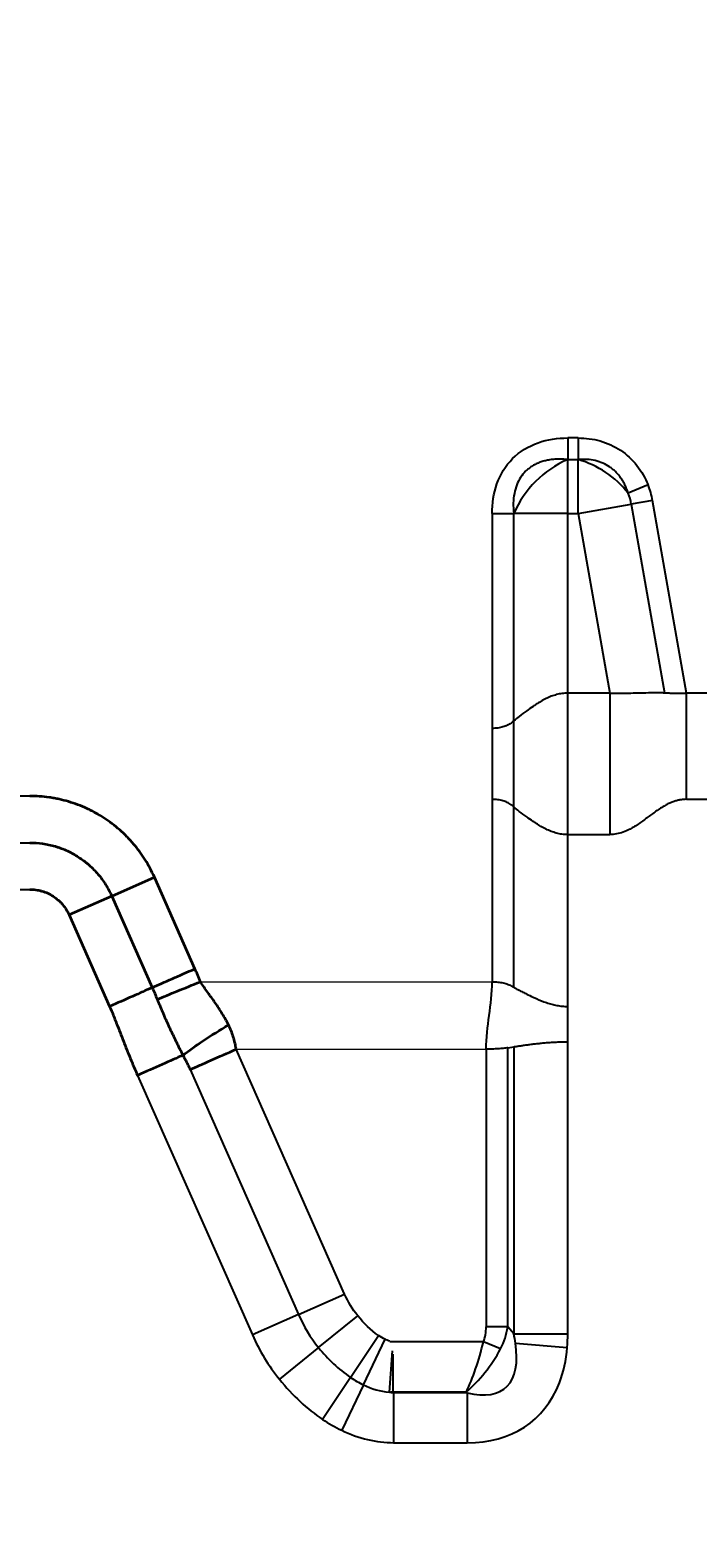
# Model space of a CAD drawing. Header units: millimetres. Extents: x 48754 to 50247, y 1387 to 2180.
# Drawn here: x 48982.41 to 49001.35, y 1777.4 to 1819.49 of the extents above; entities that cross this region are included whole.
import ezdxf

# ---------------------------------------------------------------- set-up
doc = ezdxf.new("R2010")
doc.units = ezdxf.units.MM
doc.layers.add('DIE_O', color=40, linetype='Continuous')
doc.layers.add('DIM', color=4, linetype='Continuous')
doc.styles.get("Standard").update_dxf_attribs({"font": 'txt.shx', "width": 0.85, "bigfont": 'ctxt.shx'})
doc.dimstyles.new('T-2-WX', dxfattribs={"dimtxt": 2, "dimasz": 2, "dimexe": 0.5, "dimexo": 0.5, "dimgap": 0.5, "dimtad": 1, "dimtxsty": 'Standard', "dimblk": 'OPEN30', "dimcen": 0, "dimazin": 3, "dimtfac": 1, "dimtmove": 0, "dimatfit": 3, "dimldrblk": 'OPEN30', "dimlwd": -1, "dimlwe": -1})

# ---------------------------------------------------------------- blocks, each defined once
blk = doc.blocks.new('*D7587')
at = {"layer": 'Defpoints', "color": 0}
for p in [(49557.562, 2078.962), (49573.318, 2078.962), (48867.562, 1558.962)]:
    blk.add_point(p, dxfattribs=at)
at = {"layer": 'DIM', "color": 0}
blk.add_line((49558.062, 2078.962), (49578.189, 2078.962), dxfattribs=at)
at = {"layer": 'DIM', "color": 0, "insert": (49576.004, 2080.462), "char_height": 2, "attachment_point": 5}
blk.add_mtext('520', dxfattribs=at)
blk = doc.blocks.new('_Open30')
blk = doc.blocks.new('*D7588')
at = {"layer": 'Defpoints', "color": 0}
for p in [(49557.562, 2095.546), (49557.562, 2078.962), (48867.562, 1558.962)]:
    blk.add_point(p, dxfattribs=at)
at = {"layer": 'DIM', "color": 0}
blk.add_line((49557.562, 2079.462), (49557.562, 2100.337), dxfattribs=at)
at = {"layer": 'DIM', "color": 0, "insert": (49556.062, 2098.192), "char_height": 2, "attachment_point": 5, "rotation": 90}
blk.add_mtext('690', dxfattribs=at)

msp = doc.modelspace()

# ---------------------------------------------------------------- linework, layer by layer
at = {"layer": 'DIE_O', "color": 2, "linetype": 'Continuous', "lineweight": 25}
for p, q in [((48997.672, 1807.916), (48997.672, 1807.916)), ((48997.672, 1807.916), (48997.672, 1807.303)), ((48997.672, 1807.916), (48997.672, 1807.303)), ((48997.966, 1807.916), (48997.672, 1807.916)), ((48997.672, 1807.916), (48997.672, 1807.916)), ((48997.672, 1807.916), (48997.672, 1807.303)), ((48997.672, 1807.916), (48997.672, 1807.303)), ((48997.966, 1807.916), (48997.672, 1807.916)), ((48997.966, 1807.916), (48997.966, 1807.303)), ((48997.966, 1807.916), (48997.966, 1807.303)), ((48997.966, 1807.916), (48997.966, 1807.303)), ((48997.966, 1807.916), (48997.966, 1807.303)), ((48997.672, 1805.771), (48997.672, 1807.303)), ((48997.672, 1807.303), (48997.966, 1807.303)), ((48997.672, 1805.771), (48997.672, 1807.303)), ((48997.672, 1807.303), (48997.966, 1807.303)), ((48997.966, 1805.771), (48997.966, 1807.303)), ((48997.966, 1805.771), (48997.966, 1807.303)), ((48999.95, 1806.585), (48999.383, 1806.352)), ((48999.95, 1806.585), (48999.383, 1806.352)), ((48997.966, 1805.771), (48999.475, 1806.037)), ((48997.966, 1805.771), (48999.475, 1806.037)), ((49000.078, 1806.144), (48999.475, 1806.037)), ((49000.078, 1806.144), (48999.475, 1806.037)), ((48999.475, 1806.037), (49000.417, 1800.695)), ((48999.475, 1806.037), (49000.417, 1800.695)), ((49001.041, 1800.682), (49000.078, 1806.144)), ((49001.041, 1800.682), (49000.078, 1806.144)), ((48995.528, 1805.772), (48995.528, 1805.771)), ((48995.528, 1805.772), (48996.14, 1805.771)), ((48995.528, 1805.772), (48995.528, 1805.771)), ((48995.528, 1805.772), (48996.14, 1805.771)), ((48995.528, 1805.771), (48996.14, 1805.771)), ((48995.528, 1805.771), (48995.528, 1799.682)), ((48995.528, 1805.771), (48996.14, 1805.771)), ((48995.528, 1805.771), (48995.528, 1799.682)), ((48997.672, 1805.771), (48996.14, 1805.771)), ((48996.14, 1799.897), (48996.14, 1805.771)), ((48997.672, 1805.771), (48996.14, 1805.771)), ((48996.14, 1799.897), (48996.14, 1805.771)), ((48997.672, 1800.682), (48997.672, 1805.771)), ((48997.672, 1805.771), (48997.966, 1805.771)), ((48997.672, 1800.682), (48997.672, 1805.771)), ((48997.672, 1805.771), (48997.966, 1805.771)), ((48997.966, 1805.771), (48998.863, 1800.682)), ((48997.966, 1805.771), (48998.863, 1800.682)), ((48998.863, 1800.682), (48997.672, 1800.682)), ((48997.672, 1796.672), (48997.672, 1800.682)), ((48998.863, 1800.682), (48997.672, 1800.682)), ((48997.672, 1796.672), (48997.672, 1800.682)), ((48998.863, 1800.682), (48998.863, 1796.672)), ((48998.863, 1800.682), (48998.863, 1796.672)), ((49009.082, 1800.682), (49001.041, 1800.682)), ((49009.082, 1800.682), (49001.041, 1800.682)), ((48995.528, 1799.682), (48995.528, 1797.672)), ((48995.528, 1799.682), (48995.528, 1797.672)), ((48996.14, 1797.457), (48996.14, 1799.897)), ((48996.14, 1797.457), (48996.14, 1799.897)), ((48982.415, 1797.766), (48959.062, 1797.766)), ((48982.415, 1797.766), (48959.062, 1797.766)), ((48995.528, 1797.672), (48995.528, 1792.5)), ((48995.528, 1797.672), (48995.528, 1792.5)), ((49001.041, 1797.672), (49009.082, 1797.672)), ((49001.041, 1797.672), (49009.082, 1797.672)), ((48996.14, 1792.347), (48996.14, 1797.457)), ((48996.14, 1792.347), (48996.14, 1797.457)), ((48959.062, 1796.443), (48982.415, 1796.443)), ((48959.062, 1796.443), (48982.415, 1796.443)), ((48997.672, 1796.672), (48998.863, 1796.672)), ((48997.672, 1791.8), (48997.672, 1796.672)), ((48997.672, 1796.672), (48998.863, 1796.672)), ((48997.672, 1791.8), (48997.672, 1796.672)), ((48959.062, 1795.12), (48982.415, 1795.12)), ((48959.062, 1795.12), (48982.415, 1795.12)), ((48997.672, 1790.8), (48997.672, 1791.8)), ((48997.672, 1790.8), (48997.672, 1791.8)), ((48997.672, 1782.519), (48997.672, 1790.8)), ((48997.672, 1782.519), (48997.672, 1790.8)), ((48991.344, 1783.647), (48988.271, 1790.588)), ((48991.344, 1783.647), (48988.271, 1790.588)), ((48995.358, 1790.588), (48995.358, 1782.721)), ((48995.358, 1790.588), (48995.358, 1782.721)), ((48995.971, 1790.628), (48996.14, 1790.657)), ((48995.971, 1790.628), (48996.14, 1790.657)), ((48995.971, 1782.721), (48995.971, 1790.628)), ((48995.971, 1782.721), (48995.971, 1790.628)), ((48996.14, 1790.657), (48996.14, 1782.519)), ((48996.14, 1790.657), (48996.14, 1782.519)), ((48986.964, 1790.01), (48990.037, 1783.068)), ((48986.964, 1790.01), (48990.037, 1783.068)), ((48985.473, 1789.846), (48988.73, 1782.489)), ((48985.473, 1789.846), (48988.73, 1782.489)), ((48990.037, 1783.068), (48991.344, 1783.647)), ((48990.037, 1783.068), (48991.344, 1783.647)), ((48990.037, 1783.068), (48988.73, 1782.489)), ((48990.037, 1783.068), (48988.73, 1782.489)), ((48990.606, 1782.13), (48991.716, 1783.029)), ((48990.606, 1782.13), (48991.716, 1783.029)), ((48991.515, 1781.282), (48992.308, 1782.471)), ((48991.515, 1781.282), (48992.308, 1782.471)), ((48995.971, 1782.721), (48995.358, 1782.721)), ((48995.971, 1782.721), (48995.358, 1782.721)), ((48996.14, 1782.519), (48995.971, 1782.721)), ((48996.14, 1782.519), (48995.971, 1782.721)), ((48996.14, 1782.519), (48997.672, 1782.519)), ((48996.14, 1782.519), (48997.672, 1782.519)), ((48990.606, 1782.13), (48989.495, 1781.23)), ((48990.606, 1782.13), (48989.495, 1781.23)), ((48991.878, 1781.074), (48992.494, 1782.364)), ((48991.878, 1781.074), (48992.494, 1782.364)), ((48992.614, 1780.867), (48992.7, 1782.033)), ((48992.614, 1780.867), (48992.7, 1782.033)), ((48995.282, 1782.292), (48992.627, 1782.292)), ((48995.282, 1782.292), (48992.627, 1782.292)), ((48995.768, 1782.097), (48995.282, 1782.292)), ((48995.768, 1782.097), (48995.282, 1782.292)), ((48996.19, 1782.258), (48997.656, 1782.134)), ((48996.19, 1782.258), (48997.656, 1782.134)), ((48992.725, 1780.878), (48992.725, 1781.939)), ((48992.725, 1780.878), (48992.725, 1781.939)), ((48991.515, 1781.282), (48990.722, 1780.093)), ((48991.515, 1781.282), (48990.722, 1780.093)), ((48991.878, 1781.074), (48991.262, 1779.785)), ((48991.878, 1781.074), (48991.262, 1779.785)), ((48992.725, 1780.878), (48993.028, 1780.878)), ((48992.732, 1780.848), (48992.725, 1780.878)), ((48992.725, 1780.878), (48993.028, 1780.878)), ((48992.732, 1780.848), (48992.725, 1780.878)), ((48992.732, 1780.848), (48992.732, 1779.434)), ((48993.042, 1780.848), (48992.732, 1780.848)), ((48992.732, 1780.848), (48992.732, 1779.434)), ((48993.042, 1780.848), (48992.732, 1780.848)), ((48993.028, 1780.878), (48994.798, 1780.878)), ((48993.028, 1780.878), (48994.798, 1780.878)), ((48994.824, 1780.848), (48993.042, 1780.848)), ((48994.824, 1780.848), (48993.042, 1780.848)), ((48994.798, 1780.878), (48994.824, 1780.848)), ((48994.798, 1780.878), (48994.824, 1780.848)), ((48994.824, 1780.848), (48994.824, 1779.434)), ((48994.824, 1780.848), (48994.824, 1779.434)), ((48992.732, 1779.434), (48993.062, 1779.434)), ((48992.732, 1779.434), (48993.062, 1779.434)), ((48993.062, 1779.434), (48994.824, 1779.434)), ((48993.062, 1779.434), (48994.824, 1779.434))]:
    msp.add_line(p, q, dxfattribs=at)
at = {"layer": 'DIE_O', "color": 2, "linetype": 'Continuous', "lineweight": 35}
for p, q in [((48984.742, 1794.928), (48985.951, 1795.464)), ((48987.1, 1792.87), (48985.951, 1795.464)), ((48984.742, 1794.928), (48983.532, 1794.393)), ((48984.742, 1794.928), (48985.89, 1792.335)), ((48983.532, 1794.393), (48984.681, 1791.799))]:
    msp.add_line(p, q, dxfattribs=at)
at = {"layer": 'DIE_O', "color": 2, "linetype": 'Continuous', "lineweight": 25, "flags": 128}
for points in [[(48997.966, 1807.916), (48997.966, 1807.916), (48997.966, 1807.916), (48997.966, 1807.916), (48997.966, 1807.916), (48997.966, 1807.916), (48997.966, 1807.916), (48997.966, 1807.916), (48997.966, 1807.916)], [(48997.966, 1807.916), (48997.966, 1807.916), (48997.966, 1807.916), (48997.966, 1807.916), (48997.966, 1807.916), (48997.966, 1807.916), (48997.966, 1807.916), (48997.966, 1807.916), (48997.966, 1807.916)], [(48997.966, 1807.303), (48997.966, 1807.303), (48997.966, 1807.303), (48997.966, 1807.303), (48997.966, 1807.303), (48997.966, 1807.303), (48997.966, 1807.303), (48997.966, 1807.303), (48997.966, 1807.303)], [(48997.966, 1807.303), (48997.966, 1807.303), (48997.966, 1807.303), (48997.966, 1807.303), (48997.966, 1807.303), (48997.966, 1807.303), (48997.966, 1807.303), (48997.966, 1807.303), (48997.966, 1807.303)]]:
    msp.add_lwpolyline(points, dxfattribs=at)
at = {"layer": 'DIE_O', "color": 2, "linetype": 'Continuous', "lineweight": 25}
for centre, radius, start, end in [((48998.836, 1804.608), 2.936, 113.3543, 156.6457), ((48998.836, 1804.608), 2.936, 113.3543, 156.6457), ((48997.21, 1804.645), 2.764, 38.1539, 74.1212), ((48997.21, 1804.645), 2.764, 38.1539, 74.1212), ((48997.966, 1805.771), 2.145, 10, 22.2909), ((48997.966, 1805.771), 2.145, 10, 22.2909), ((48997.966, 1805.771), 1.532, 10, 22.2909), ((48997.966, 1805.771), 1.532, 10, 22.2909)]:
    msp.add_arc(centre, radius, start, end, dxfattribs=at)
for centre, major_axis, ratio, start_param, end_param in [((48993.792, 1783.492), (1.268, -1.512), 0.60812, 0.313565, 0.627131), ((48993.792, 1783.492), (1.268, -1.512), 0.60812, 0.313565, 0.627131), ((48993.792, 1783.492), (1.581, -1.884), 0.813078, 0.313565, 0.627131), ((48993.792, 1783.492), (1.581, -1.884), 0.813078, 0.313565, 0.627131), ((48992.451, 1785.09), (3.446, -4.107), 0.373037, 0.548945, 0.627131), ((48992.451, 1785.09), (3.446, -4.107), 0.373037, 0.548945, 0.627131), ((48992.451, 1785.09), (4.228, -5.039), 0.60812, 0.548945, 0.627131), ((48992.451, 1785.09), (4.228, -5.039), 0.60812, 0.548945, 0.627131), ((48994.798, 1782.292), (-0.51, -1.997), 0.22754, 0.843503, 1.628901), ((48994.798, 1782.292), (-0.51, -1.997), 0.22754, 0.843503, 1.628901), ((48994.798, 1782.292), (-1.124, -1.742), 0.451138, 0.960352, 1.74575), ((48994.798, 1782.292), (-1.124, -1.742), 0.451138, 0.960352, 1.74575), ((48992.451, 1785.09), (3.446, -4.107), 0.373037, 5.811353, 6.832131), ((48992.451, 1785.09), (3.446, -4.107), 0.373037, 5.811353, 6.832131), ((48992.451, 1785.09), (4.228, -5.039), 0.60812, 0.324295, 0.548945), ((48992.451, 1785.09), (4.228, -5.039), 0.60812, 0.324295, 0.548945), ((48992.008, 1785.232), (1.428, -5.712), 0.696316, 5.301784, 5.629306), ((48992.008, 1785.232), (1.428, -5.712), 0.696316, 5.301784, 5.629306), ((48992.451, 1785.09), (4.228, -5.039), 0.60812, 5.811353, 6.60748), ((48992.451, 1785.09), (4.228, -5.039), 0.60812, 5.811353, 6.60748), ((48992.707, 1782.434), (-2.037, -0.509), 0.731545, 1.344768, 1.398484), ((48992.707, 1782.434), (-2.037, -0.509), 0.731545, 1.344768, 1.398484), ((48992.008, 1785.232), (1.09, -4.361), 0.467133, 6.057157, 6.110873), ((48992.008, 1785.232), (1.09, -4.361), 0.467133, 6.057157, 6.110873), ((48992.008, 1785.232), (1.428, -5.712), 0.696316, 5.761058, 6.110873), ((48992.008, 1785.232), (1.428, -5.712), 0.696316, 5.761058, 6.110873)]:
    msp.add_ellipse(centre, major_axis=major_axis, ratio=ratio, start_param=start_param, end_param=end_param, dxfattribs=at)
for points, knots in [([(48995.528, 1805.772), (48995.528, 1806.056), (48995.568, 1806.344), (48995.757, 1806.879), (48995.906, 1807.129), (48996.31, 1807.532), (48996.559, 1807.684), (48997.099, 1807.875), (48997.386, 1807.916), (48997.672, 1807.916)], [0, 0, 0, 0, 0.25, 0.25, 0.5, 0.5, 0.75, 0.75, 1, 1, 1, 1]), ([(48995.528, 1805.772), (48995.528, 1806.056), (48995.568, 1806.344), (48995.757, 1806.879), (48995.906, 1807.129), (48996.31, 1807.532), (48996.559, 1807.684), (48997.099, 1807.875), (48997.386, 1807.916), (48997.672, 1807.916)], [0, 0, 0, 0, 0.25, 0.25, 0.5, 0.5, 0.75, 0.75, 1, 1, 1, 1]), ([(48997.966, 1807.916), (48998.178, 1807.916), (48998.391, 1807.889), (48998.798, 1807.774), (48998.993, 1807.684), (48999.345, 1807.449), (48999.501, 1807.302), (48999.764, 1806.969), (48999.87, 1806.782), (48999.95, 1806.585)], [0, 0, 0, 0, 0.25, 0.25, 0.5, 0.5, 0.75, 0.75, 1, 1, 1, 1]), ([(48997.966, 1807.916), (48998.178, 1807.916), (48998.391, 1807.889), (48998.798, 1807.774), (48998.993, 1807.684), (48999.345, 1807.449), (48999.501, 1807.302), (48999.764, 1806.969), (48999.87, 1806.782), (48999.95, 1806.585)], [0, 0, 0, 0, 0.25, 0.25, 0.5, 0.5, 0.75, 0.75, 1, 1, 1, 1]), ([(48997.672, 1807.303), (48997.621, 1807.308), (48997.522, 1807.316), (48997.376, 1807.316), (48997.236, 1807.307), (48997.104, 1807.287), (48996.979, 1807.258), (48996.862, 1807.219), (48996.753, 1807.17), (48996.652, 1807.113), (48996.56, 1807.047), (48996.447, 1806.947), (48996.327, 1806.797), (48996.219, 1806.584), (48996.151, 1806.338), (48996.12, 1806.063), (48996.133, 1805.872), (48996.14, 1805.771)], [0, 0, 0, 0, 0.059763, 0.116758, 0.171154, 0.223142, 0.272942, 0.320803, 0.367008, 0.411867, 0.455724, 0.498942, 0.586353, 0.677741, 0.775779, 0.882637, 1, 1, 1, 1]), ([(48997.672, 1807.303), (48997.621, 1807.308), (48997.522, 1807.316), (48997.376, 1807.316), (48997.236, 1807.307), (48997.104, 1807.287), (48996.979, 1807.258), (48996.862, 1807.219), (48996.753, 1807.17), (48996.652, 1807.113), (48996.56, 1807.047), (48996.447, 1806.947), (48996.327, 1806.797), (48996.219, 1806.584), (48996.151, 1806.338), (48996.12, 1806.063), (48996.133, 1805.872), (48996.14, 1805.771)], [0, 0, 0, 0, 0.059763, 0.116758, 0.171154, 0.223142, 0.272942, 0.320803, 0.367008, 0.411867, 0.455724, 0.498942, 0.586353, 0.677741, 0.775779, 0.882637, 1, 1, 1, 1]), ([(48999.383, 1806.352), (48999.37, 1806.393), (48999.343, 1806.472), (48999.293, 1806.586), (48999.237, 1806.692), (48999.173, 1806.79), (48999.104, 1806.88), (48999.028, 1806.962), (48998.946, 1807.035), (48998.828, 1807.122), (48998.666, 1807.21), (48998.449, 1807.28), (48998.213, 1807.315), (48998.05, 1807.307), (48997.966, 1807.303)], [0, 0, 0, 0, 0.068857, 0.135378, 0.199798, 0.262377, 0.323396, 0.383159, 0.44199, 0.500229, 0.617163, 0.737821, 0.864712, 1, 1, 1, 1]), ([(48999.383, 1806.352), (48999.37, 1806.393), (48999.343, 1806.472), (48999.293, 1806.586), (48999.237, 1806.692), (48999.173, 1806.79), (48999.104, 1806.88), (48999.028, 1806.962), (48998.946, 1807.035), (48998.828, 1807.122), (48998.666, 1807.21), (48998.449, 1807.28), (48998.213, 1807.315), (48998.05, 1807.307), (48997.966, 1807.303)], [0, 0, 0, 0, 0.068857, 0.135378, 0.199798, 0.262377, 0.323396, 0.383159, 0.44199, 0.500229, 0.617163, 0.737821, 0.864712, 1, 1, 1, 1]), ([(48997.672, 1800.682), (48997.645, 1800.681), (48997.59, 1800.68), (48997.508, 1800.672), (48997.427, 1800.659), (48997.325, 1800.635), (48997.199, 1800.592), (48997.004, 1800.505), (48996.834, 1800.404), (48996.655, 1800.285), (48996.491, 1800.17), (48996.305, 1800.032), (48996.192, 1799.939), (48996.14, 1799.897)], [0, 0, 0, 0, 0.042466, 0.084915, 0.127528, 0.170486, 0.249318, 0.336881, 0.513167, 0.573431, 0.700847, 0.863732, 1, 1, 1, 1]), ([(48997.672, 1800.682), (48997.645, 1800.681), (48997.59, 1800.68), (48997.508, 1800.672), (48997.427, 1800.659), (48997.325, 1800.635), (48997.199, 1800.592), (48997.004, 1800.505), (48996.834, 1800.404), (48996.655, 1800.285), (48996.491, 1800.17), (48996.305, 1800.032), (48996.192, 1799.939), (48996.14, 1799.897)], [0, 0, 0, 0, 0.042466, 0.084915, 0.127528, 0.170486, 0.249318, 0.336881, 0.513167, 0.573431, 0.700847, 0.863732, 1, 1, 1, 1]), ([(48998.863, 1800.682), (48998.912, 1800.682), (48999.005, 1800.682), (48999.138, 1800.683), (48999.257, 1800.683), (48999.363, 1800.684), (48999.52, 1800.686), (48999.753, 1800.692), (49000.039, 1800.698), (49000.242, 1800.7), (49000.361, 1800.697), (49000.399, 1800.695), (49000.417, 1800.695)], [0, 0, 0, 0, 0.08266, 0.158299, 0.226917, 0.288514, 0.343092, 0.503885, 0.711842, 0.902214, 0.953354, 1, 1, 1, 1]), ([(48998.863, 1800.682), (48998.912, 1800.682), (48999.005, 1800.682), (48999.138, 1800.683), (48999.257, 1800.683), (48999.363, 1800.684), (48999.52, 1800.686), (48999.753, 1800.692), (49000.039, 1800.698), (49000.242, 1800.7), (49000.361, 1800.697), (49000.399, 1800.695), (49000.417, 1800.695)], [0, 0, 0, 0, 0.08266, 0.158299, 0.226917, 0.288514, 0.343092, 0.503885, 0.711842, 0.902214, 0.953354, 1, 1, 1, 1]), ([(49000.417, 1800.695), (49000.431, 1800.693), (49000.462, 1800.691), (49000.537, 1800.687), (49000.644, 1800.684), (49000.783, 1800.682), (49000.915, 1800.682), (49001.001, 1800.682), (49001.041, 1800.682)], [0, 0, 0, 0, 0.0939075, 0.1945654, 0.4262057, 0.6376685, 0.828938, 1, 1, 1, 1]), ([(49000.417, 1800.695), (49000.431, 1800.693), (49000.462, 1800.691), (49000.537, 1800.687), (49000.644, 1800.684), (49000.783, 1800.682), (49000.915, 1800.682), (49001.001, 1800.682), (49001.041, 1800.682)], [0, 0, 0, 0, 0.0939075, 0.1945654, 0.4262057, 0.6376685, 0.828938, 1, 1, 1, 1]), ([(48996.14, 1799.897), (48996.129, 1799.886), (48996.105, 1799.864), (48996.047, 1799.819), (48995.962, 1799.768), (48995.834, 1799.719), (48995.688, 1799.688), (48995.582, 1799.684), (48995.528, 1799.682)], [0, 0, 0, 0, 0.085648, 0.170312, 0.373422, 0.568587, 0.782499, 1, 1, 1, 1]), ([(48996.14, 1799.897), (48996.129, 1799.886), (48996.105, 1799.864), (48996.047, 1799.819), (48995.962, 1799.768), (48995.834, 1799.719), (48995.688, 1799.688), (48995.582, 1799.684), (48995.528, 1799.682)], [0, 0, 0, 0, 0.085648, 0.170312, 0.373422, 0.568587, 0.782499, 1, 1, 1, 1]), ([(48996.14, 1797.457), (48996.129, 1797.468), (48996.105, 1797.49), (48996.047, 1797.535), (48995.962, 1797.586), (48995.834, 1797.635), (48995.688, 1797.666), (48995.582, 1797.67), (48995.528, 1797.672)], [0, 0, 0, 0, 0.085666, 0.170347, 0.373448, 0.568606, 0.782508, 1, 1, 1, 1]), ([(48996.14, 1797.457), (48996.129, 1797.468), (48996.105, 1797.49), (48996.047, 1797.535), (48995.962, 1797.586), (48995.834, 1797.635), (48995.688, 1797.666), (48995.582, 1797.67), (48995.528, 1797.672)], [0, 0, 0, 0, 0.085666, 0.170347, 0.373448, 0.568606, 0.782508, 1, 1, 1, 1]), ([(49001.041, 1797.672), (49001.01, 1797.671), (49000.947, 1797.669), (49000.852, 1797.656), (49000.756, 1797.634), (49000.66, 1797.603), (49000.562, 1797.564), (49000.455, 1797.512), (49000.335, 1797.442), (49000.163, 1797.329), (48999.952, 1797.172), (48999.742, 1797.015), (48999.57, 1796.902), (48999.42, 1796.815), (48999.25, 1796.739), (48999.056, 1796.683), (48998.926, 1796.676), (48998.863, 1796.672)], [0, 0, 0, 0, 0.038324, 0.077384, 0.117488, 0.15892, 0.201937, 0.24677, 0.305439, 0.372119, 0.500098, 0.628077, 0.694556, 0.753425, 0.841157, 0.922625, 1, 1, 1, 1]), ([(49001.041, 1797.672), (49001.01, 1797.671), (49000.947, 1797.669), (49000.852, 1797.656), (49000.756, 1797.634), (49000.66, 1797.603), (49000.562, 1797.564), (49000.455, 1797.512), (49000.335, 1797.442), (49000.163, 1797.329), (48999.952, 1797.172), (48999.742, 1797.015), (48999.57, 1796.902), (48999.42, 1796.815), (48999.25, 1796.739), (48999.056, 1796.683), (48998.926, 1796.676), (48998.863, 1796.672)], [0, 0, 0, 0, 0.038324, 0.077384, 0.117488, 0.15892, 0.201937, 0.24677, 0.305439, 0.372119, 0.500098, 0.628077, 0.694556, 0.753425, 0.841157, 0.922625, 1, 1, 1, 1]), ([(48997.672, 1796.672), (48997.645, 1796.673), (48997.59, 1796.674), (48997.508, 1796.682), (48997.427, 1796.695), (48997.325, 1796.719), (48997.199, 1796.762), (48997.004, 1796.849), (48996.834, 1796.95), (48996.655, 1797.069), (48996.491, 1797.184), (48996.305, 1797.323), (48996.192, 1797.415), (48996.14, 1797.457)], [0, 0, 0, 0, 0.0424664, 0.084915, 0.1275282, 0.1704863, 0.2493178, 0.3368809, 0.513167, 0.573431, 0.7008473, 0.8637317, 1, 1, 1, 1]), ([(48997.672, 1796.672), (48997.645, 1796.673), (48997.59, 1796.674), (48997.508, 1796.682), (48997.427, 1796.695), (48997.325, 1796.719), (48997.199, 1796.762), (48997.004, 1796.849), (48996.834, 1796.95), (48996.655, 1797.069), (48996.491, 1797.184), (48996.305, 1797.323), (48996.192, 1797.415), (48996.14, 1797.457)], [0, 0, 0, 0, 0.0424664, 0.084915, 0.1275282, 0.1704863, 0.2493178, 0.3368809, 0.513167, 0.573431, 0.7008473, 0.8637317, 1, 1, 1, 1]), ([(48995.528, 1792.5), (48995.554, 1792.5), (48995.608, 1792.499), (48995.688, 1792.493), (48995.766, 1792.483), (48995.842, 1792.468), (48995.915, 1792.45), (48995.983, 1792.427), (48996.044, 1792.402), (48996.097, 1792.375), (48996.126, 1792.356), (48996.14, 1792.347)], [0, 0, 0, 0, 0.1120239, 0.2243176, 0.3371686, 0.4508603, 0.5656696, 0.6818656, 0.7997079, 0.9006076, 1, 1, 1, 1]), ([(48995.528, 1792.5), (48995.554, 1792.5), (48995.608, 1792.499), (48995.688, 1792.493), (48995.766, 1792.483), (48995.842, 1792.468), (48995.915, 1792.45), (48995.983, 1792.427), (48996.044, 1792.402), (48996.097, 1792.375), (48996.126, 1792.356), (48996.14, 1792.347)], [0, 0, 0, 0, 0.1120239, 0.2243176, 0.3371686, 0.4508603, 0.5656696, 0.6818656, 0.7997079, 0.9006076, 1, 1, 1, 1]), ([(48996.14, 1792.346), (48996.164, 1792.333), (48996.214, 1792.304), (48996.299, 1792.258), (48996.398, 1792.206), (48996.527, 1792.141), (48996.657, 1792.079), (48996.842, 1791.996), (48997.018, 1791.924), (48997.214, 1791.863), (48997.364, 1791.828), (48997.515, 1791.805), (48997.62, 1791.802), (48997.672, 1791.8)], [0, 0, 0, 0, 0.063233, 0.133321, 0.210266, 0.294069, 0.418579, 0.482675, 0.660351, 0.748985, 0.828804, 0.915176, 1, 1, 1, 1]), ([(48996.14, 1792.346), (48996.164, 1792.333), (48996.214, 1792.304), (48996.299, 1792.258), (48996.398, 1792.206), (48996.527, 1792.141), (48996.657, 1792.079), (48996.842, 1791.996), (48997.018, 1791.924), (48997.214, 1791.863), (48997.364, 1791.828), (48997.515, 1791.805), (48997.62, 1791.802), (48997.672, 1791.8)], [0, 0, 0, 0, 0.063233, 0.133321, 0.210266, 0.294069, 0.418579, 0.482675, 0.660351, 0.748985, 0.828804, 0.915176, 1, 1, 1, 1]), ([(48996.14, 1790.657), (48996.171, 1790.662), (48996.234, 1790.672), (48996.338, 1790.688), (48996.449, 1790.705), (48996.568, 1790.721), (48996.694, 1790.736), (48996.825, 1790.751), (48996.961, 1790.765), (48997.101, 1790.777), (48997.243, 1790.787), (48997.386, 1790.794), (48997.529, 1790.799), (48997.625, 1790.8), (48997.672, 1790.8)], [0, 0, 0, 0, 0.081334, 0.163799, 0.24716, 0.331183, 0.415634, 0.500283, 0.584901, 0.669267, 0.753162, 0.83638, 0.918721, 1, 1, 1, 1]), ([(48996.14, 1790.657), (48996.171, 1790.662), (48996.234, 1790.672), (48996.338, 1790.688), (48996.449, 1790.705), (48996.568, 1790.721), (48996.694, 1790.736), (48996.825, 1790.751), (48996.961, 1790.765), (48997.101, 1790.777), (48997.243, 1790.787), (48997.386, 1790.794), (48997.529, 1790.799), (48997.625, 1790.8), (48997.672, 1790.8)], [0, 0, 0, 0, 0.081334, 0.163799, 0.24716, 0.331183, 0.415634, 0.500283, 0.584901, 0.669267, 0.753162, 0.83638, 0.918721, 1, 1, 1, 1]), ([(48995.971, 1790.628), (48995.951, 1790.625), (48995.912, 1790.619), (48995.844, 1790.611), (48995.771, 1790.604), (48995.694, 1790.598), (48995.613, 1790.594), (48995.529, 1790.591), (48995.444, 1790.589), (48995.387, 1790.588), (48995.358, 1790.588)], [0, 0, 0, 0, 0.12761, 0.254426, 0.380472, 0.505772, 0.63035, 0.754231, 0.877439, 1, 1, 1, 1]), ([(48995.971, 1790.628), (48995.951, 1790.625), (48995.912, 1790.619), (48995.844, 1790.611), (48995.771, 1790.604), (48995.694, 1790.598), (48995.613, 1790.594), (48995.529, 1790.591), (48995.444, 1790.589), (48995.387, 1790.588), (48995.358, 1790.588)], [0, 0, 0, 0, 0.12761, 0.254426, 0.380472, 0.505772, 0.63035, 0.754231, 0.877439, 1, 1, 1, 1])]:
    msp.add_open_spline(points, degree=3, knots=knots, dxfattribs=at)
for points in [[(49001.041, 1797.672), (49001.041, 1798.729), (49001.041, 1799.625), (49001.041, 1800.682)], [(49001.041, 1797.672), (49001.041, 1798.729), (49001.041, 1799.625), (49001.041, 1800.682)], [(48995.358, 1790.588), (48995.358, 1791.23), (48995.528, 1791.858), (48995.528, 1792.5)], [(48995.358, 1790.588), (48995.358, 1791.23), (48995.528, 1791.858), (48995.528, 1792.5)], [(48991.716, 1783.029), (48991.564, 1783.218), (48991.442, 1783.425), (48991.344, 1783.647)], [(48991.716, 1783.029), (48991.564, 1783.218), (48991.442, 1783.425), (48991.344, 1783.647)], [(48990.037, 1783.068), (48990.187, 1782.731), (48990.373, 1782.416), (48990.606, 1782.13)], [(48990.037, 1783.068), (48990.187, 1782.731), (48990.373, 1782.416), (48990.606, 1782.13)], [(48992.308, 1782.471), (48992.08, 1782.623), (48991.888, 1782.817), (48991.716, 1783.029)], [(48992.308, 1782.471), (48992.08, 1782.623), (48991.888, 1782.817), (48991.716, 1783.029)], [(48988.73, 1782.489), (48988.93, 1782.038), (48989.184, 1781.613), (48989.495, 1781.23)], [(48988.73, 1782.489), (48988.93, 1782.038), (48989.184, 1781.613), (48989.495, 1781.23)], [(48992.494, 1782.364), (48992.429, 1782.395), (48992.368, 1782.431), (48992.308, 1782.471)], [(48992.494, 1782.364), (48992.429, 1782.395), (48992.368, 1782.431), (48992.308, 1782.471)], [(48990.606, 1782.13), (48990.869, 1781.804), (48991.165, 1781.515), (48991.515, 1781.282)], [(48990.606, 1782.13), (48990.869, 1781.804), (48991.165, 1781.515), (48991.515, 1781.282)], [(48992.62, 1782.314), (48992.577, 1782.327), (48992.535, 1782.344), (48992.494, 1782.364)], [(48992.62, 1782.314), (48992.577, 1782.327), (48992.535, 1782.344), (48992.494, 1782.364)], [(48991.515, 1781.282), (48991.631, 1781.204), (48991.752, 1781.135), (48991.878, 1781.074)], [(48991.515, 1781.282), (48991.631, 1781.204), (48991.752, 1781.135), (48991.878, 1781.074)], [(48991.878, 1781.074), (48992.111, 1780.963), (48992.354, 1780.887), (48992.614, 1780.867)], [(48991.878, 1781.074), (48992.111, 1780.963), (48992.354, 1780.887), (48992.614, 1780.867)], [(48990.722, 1780.093), (48990.894, 1779.978), (48991.074, 1779.874), (48991.262, 1779.785)], [(48990.722, 1780.093), (48990.894, 1779.978), (48991.074, 1779.874), (48991.262, 1779.785)]]:
    msp.add_open_spline(points, degree=3, dxfattribs=at)
at = {"layer": 'DIE_O', "color": 2, "linetype": 'Continuous', "lineweight": 35}
for points, knots in [([(48985.951, 1795.464), (48985.876, 1795.635), (48985.701, 1795.964), (48985.482, 1796.263), (48985.331, 1796.441), (48985.3, 1796.477), (48985.236, 1796.546), (48985.14, 1796.647), (48985.039, 1796.743), (48984.831, 1796.926), (48984.683, 1797.038), (48984.45, 1797.19), (48984.37, 1797.238), (48984.247, 1797.306), (48984.206, 1797.328), (48984.123, 1797.371), (48984.081, 1797.391), (48983.87, 1797.488), (48983.697, 1797.553), (48983.43, 1797.632), (48983.341, 1797.655), (48983.204, 1797.685), (48983.159, 1797.695), (48983.067, 1797.711), (48983.02, 1797.719), (48982.789, 1797.753), (48982.602, 1797.766), (48982.415, 1797.766)], [0, 0, 0, 0, 0.125, 0.25, 0.25, 0.28125, 0.28125, 0.3125, 0.375, 0.375, 0.5, 0.5, 0.5625, 0.5625, 0.59375, 0.59375, 0.625, 0.625, 0.75, 0.75, 0.8125, 0.8125, 0.84375, 0.84375, 0.875, 0.875, 1, 1, 1, 1]), ([(48982.415, 1796.443), (48982.538, 1796.443), (48982.782, 1796.426), (48983.02, 1796.374), (48983.167, 1796.331), (48983.196, 1796.321), (48983.255, 1796.302), (48983.284, 1796.291), (48983.37, 1796.259), (48983.427, 1796.235), (48983.593, 1796.159), (48983.7, 1796.1), (48983.853, 1796), (48983.903, 1795.965), (48983.977, 1795.91), (48984.001, 1795.89), (48984.049, 1795.851), (48984.072, 1795.832), (48984.187, 1795.73), (48984.358, 1795.556), (48984.503, 1795.359), (48984.601, 1795.202), (48984.632, 1795.149), (48984.69, 1795.04), (48984.717, 1794.985), (48984.742, 1794.928)], [0, 0, 0, 0, 0.125, 0.25, 0.25, 0.28125, 0.28125, 0.3125, 0.3125, 0.375, 0.375, 0.5, 0.5, 0.5625, 0.5625, 0.59375, 0.59375, 0.625, 0.625, 0.75, 0.875, 0.875, 0.9375, 0.9375, 1, 1, 1, 1]), ([(48982.415, 1795.12), (48982.473, 1795.12), (48982.532, 1795.116), (48982.619, 1795.104), (48982.648, 1795.099), (48982.691, 1795.089), (48982.706, 1795.086), (48982.734, 1795.079), (48982.748, 1795.075), (48982.819, 1795.054), (48982.874, 1795.034), (48982.98, 1794.985), (48983.032, 1794.957), (48983.131, 1794.892), (48983.178, 1794.856), (48983.245, 1794.797), (48983.266, 1794.777), (48983.308, 1794.735), (48983.327, 1794.713), (48983.384, 1794.646), (48983.419, 1794.599), (48983.465, 1794.524), (48983.48, 1794.499), (48983.507, 1794.447), (48983.52, 1794.42), (48983.532, 1794.393)], [0, 0, 0, 0, 0.125, 0.125, 0.1875, 0.1875, 0.21875, 0.21875, 0.25, 0.25, 0.375, 0.375, 0.5, 0.5, 0.625, 0.625, 0.6875, 0.6875, 0.75, 0.75, 0.875, 0.875, 0.9375, 0.9375, 1, 1, 1, 1]), ([(48985.89, 1792.335), (48986.055, 1792.408), (48986.247, 1792.493), (48986.659, 1792.675), (48986.88, 1792.773), (48987.1, 1792.87)], [0, 0, 0, 0, 0.5, 0.5, 1, 1, 1, 1]), ([(48986.03, 1792.004), (48986.197, 1792.072), (48986.392, 1792.151), (48986.809, 1792.32), (48987.033, 1792.41), (48987.256, 1792.5)], [0, 0, 0, 0, 0.5, 0.5, 1, 1, 1, 1]), ([(48988.052, 1791.278), (48988.025, 1791.332), (48987.997, 1791.386), (48987.937, 1791.491), (48987.907, 1791.544), (48987.811, 1791.698), (48987.744, 1791.799), (48987.606, 1792), (48987.535, 1792.099), (48987.429, 1792.248), (48987.394, 1792.298), (48987.325, 1792.399), (48987.29, 1792.449), (48987.256, 1792.5)], [0, 0, 0, 0, 0.125, 0.125, 0.25, 0.25, 0.5, 0.5, 0.75, 0.75, 0.875, 0.875, 1, 1, 1, 1]), ([(48985.89, 1792.335), (48985.725, 1792.262), (48985.533, 1792.177), (48985.121, 1791.994), (48984.901, 1791.897), (48984.681, 1791.799)], [0, 0, 0, 0, 0.5, 0.5, 1, 1, 1, 1]), ([(48984.681, 1791.799), (48984.752, 1791.639), (48984.817, 1791.475), (48984.913, 1791.23), (48984.945, 1791.148), (48985.008, 1790.984), (48985.04, 1790.902), (48985.136, 1790.657), (48985.2, 1790.493), (48985.334, 1790.168), (48985.402, 1790.006), (48985.473, 1789.846)], [0, 0, 0, 0, 0.25, 0.25, 0.375, 0.375, 0.5, 0.5, 0.75, 0.75, 1, 1, 1, 1]), ([(48986.03, 1792.004), (48986.084, 1791.869), (48986.141, 1791.734), (48986.256, 1791.466), (48986.316, 1791.333), (48986.438, 1791.069), (48986.501, 1790.938), (48986.63, 1790.676), (48986.696, 1790.546), (48986.763, 1790.417)], [0, 0, 0, 0, 0.25, 0.25, 0.5, 0.5, 0.75, 0.75, 1, 1, 1, 1]), ([(48986.763, 1790.417), (48986.923, 1790.542), (48987.123, 1790.686), (48987.566, 1790.981), (48987.809, 1791.134), (48988.052, 1791.278)], [0, 0, 0, 0, 0.5, 0.5, 1, 1, 1, 1]), ([(48988.271, 1790.588), (48988.27, 1790.59), (48988.27, 1790.592), (48988.269, 1790.596), (48988.269, 1790.602), (48988.266, 1790.615), (48988.262, 1790.641), (48988.253, 1790.694), (48988.243, 1790.738), (48988.222, 1790.827), (48988.206, 1790.885), (48988.152, 1791.057), (48988.106, 1791.169), (48988.052, 1791.278)], [0, 0, 0, 0, 0.007812, 0.007812, 0.015625, 0.03125, 0.0625, 0.125, 0.25, 0.25, 0.5, 0.5, 1, 1, 1, 1]), ([(48986.763, 1790.417), (48986.593, 1790.342), (48986.391, 1790.252), (48985.95, 1790.057), (48985.712, 1789.951), (48985.473, 1789.846)], [0, 0, 0, 0, 0.5, 0.5, 1, 1, 1, 1]), ([(48986.763, 1790.417), (48986.798, 1790.35), (48986.832, 1790.282), (48986.883, 1790.181), (48986.9, 1790.147), (48986.932, 1790.079), (48986.948, 1790.044), (48986.964, 1790.01)], [0, 0, 0, 0, 0.5, 0.5, 0.75, 0.75, 1, 1, 1, 1]), ([(48986.964, 1790.01), (48987.133, 1790.085), (48987.338, 1790.175), (48987.785, 1790.373), (48988.028, 1790.481), (48988.271, 1790.588)], [0, 0, 0, 0, 0.5, 0.5, 1, 1, 1, 1])]:
    msp.add_open_spline(points, degree=3, knots=knots, dxfattribs=at)
for points in [[(48987.256, 1792.5), (48987.206, 1792.625), (48987.154, 1792.748), (48987.1, 1792.87)], [(48985.89, 1792.335), (48985.939, 1792.225), (48985.985, 1792.115), (48986.03, 1792.004)]]:
    msp.add_open_spline(points, degree=3, dxfattribs=at)
at = {"layer": 'DIE_O', "color": 2, "linetype": 'Continuous', "lineweight": 13}
for points, degree in [([(48987.256, 1792.5), (48988.624, 1792.5), (48989.993, 1792.5), (48991.362, 1792.5)], 3), ([(48987.256, 1792.5), (48991.362, 1792.5)], 1), ([(48991.362, 1792.5), (48992.75, 1792.5), (48994.139, 1792.5), (48995.528, 1792.5)], 3), ([(48991.362, 1792.5), (48995.528, 1792.5)], 1), ([(48988.271, 1790.588), (48991.362, 1790.588)], 1), ([(48988.271, 1790.588), (48989.301, 1790.588), (48990.331, 1790.588), (48991.362, 1790.588)], 3), ([(48991.362, 1790.588), (48995.358, 1790.588)], 1), ([(48991.362, 1790.588), (48992.694, 1790.588), (48994.026, 1790.588), (48995.358, 1790.588)], 3)]:
    msp.add_open_spline(points, degree=degree, dxfattribs=at)

# ---------------------------------------------------------------- dimensions: what is measured, and where the dimension line sits
at = {"layer": 'DIM', "color": 52}
for offset, dtype, picture, middle in [((0, 16.584), 1, '*D7588', (49556.062, 2098.192)), ((15.756, 0), 0, '*D7587', (49576.004, 2080.462))]:
    dim = msp.add_ordinate_dim(feature_location=(49557.562, 2078.962), offset=offset, dtype=dtype, origin=(48867.562, 1558.962), dimstyle='T-2-WX', dxfattribs=at)
    dim.commit()
    dim.dimension.update_dxf_attribs({"geometry": picture, "text_midpoint": middle})

doc.saveas('drawing.dxf')
